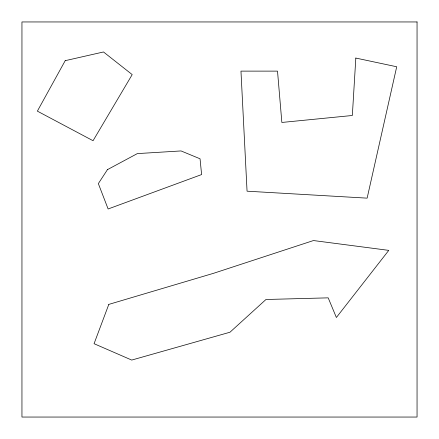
<?xml version="1.0" encoding="UTF-8"?>
<svg xmlns="http://www.w3.org/2000/svg" width="439" height="439" viewBox="0 0 439 439"><rect width="100%" height="100%" fill="white"/><g stroke="black" fill="none" stroke-linecap="round" stroke-linejoin="round"><path stroke-width="0.66" d="M355.82 58.063L352.341 115.49L281.86 122.454L277.514 71.118L240.967 71.118L247.058 191.19L367.13 198.148L396.713 66.766L355.82 58.063M108.801 304.403L94.067 343.693L131.722 360.068L229.959 332.235L265.979 299.491L328.191 297.851L336.378 317.501L388.773 250.373L313.457 240.55L213.584 273.294L108.801 304.403M65.208 60.675L37.364 111.138L93.052 140.721L132.205 74.597L103.494 51.972L65.208 60.675M107.445 169.641L98.347 183.601L108.126 208.98L201.605 174.568L200.047 158.786L181.044 150.934L137.341 153.601L107.445 169.641M417.05 21.95L21.95 21.95L21.95 417.05L417.05 417.05L417.05 21.95"/></g></svg>
